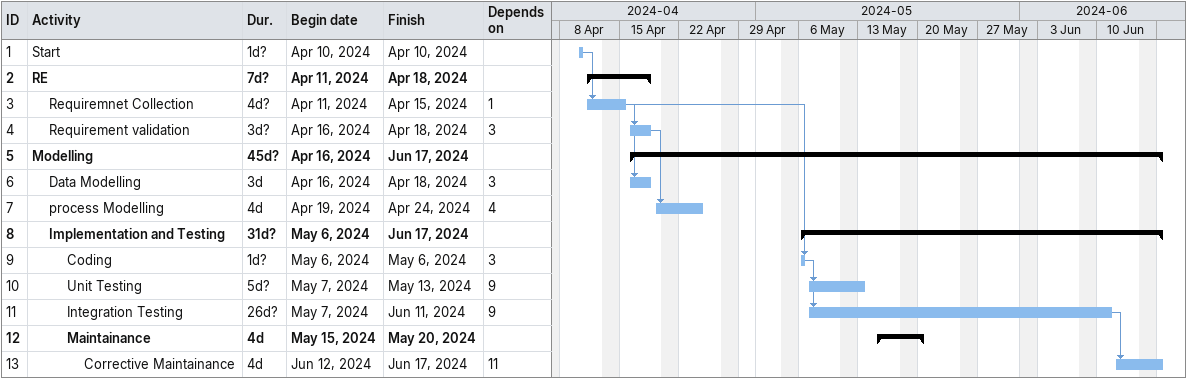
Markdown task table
| ID | Level | Task | Duration | Start | Finish | Predecessors |
|---|---|---|---|---|---|---|
| 1 | 1 | Start | 1d? | 2024-04-10 | 2024-04-10 |  |
| 2 | 1 | **RE** | 7d? | 2024-04-11 | 2024-04-18 |  |
| 3 | 2 | Requiremnet Collection | 4d? | 2024-04-11 | 2024-04-15 | 1 |
| 4 | 2 | Requirement validation | 3d? | 2024-04-16 | 2024-04-18 | 3 |
| 5 | 1 | **Modelling** | 45d? | 2024-04-16 | 2024-06-17 |  |
| 6 | 2 | Data Modelling | 3d | 2024-04-16 | 2024-04-18 | 3 |
| 7 | 2 | process Modelling | 4d | 2024-04-19 | 2024-04-24 | 4 |
| 8 | 2 | **Implementation and Testing** | 31d? | 2024-05-06 | 2024-06-17 |  |
| 9 | 3 | Coding | 1d? | 2024-05-06 | 2024-05-06 | 3 |
| 10 | 3 | Unit Testing | 5d? | 2024-05-07 | 2024-05-13 | 9 |
| 11 | 3 | Integration Testing | 26d? | 2024-05-07 | 2024-06-11 | 9 |
| 12 | 3 | **Maintainance** | 4d | 2024-05-15 | 2024-05-20 |  |
| 13 | 4 | Corrective Maintainance | 4d | 2024-06-12 | 2024-06-17 | 11 |
